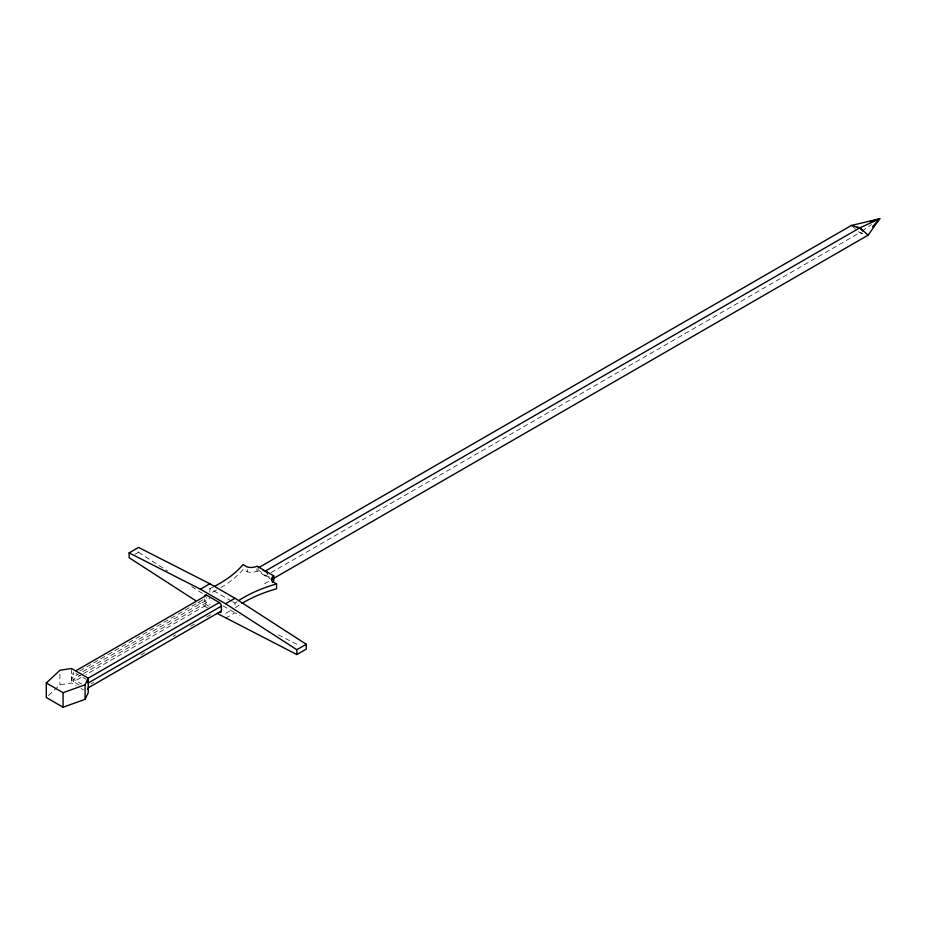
<?xml version="1.0" encoding="UTF-8"?>
<svg xmlns="http://www.w3.org/2000/svg" width="926" height="926" viewBox="0 0 926 926"><rect width="100%" height="100%" fill="white"/><g stroke="black" fill="none" stroke-linecap="round" stroke-linejoin="round"><path stroke-width="0.69" stroke-dasharray="4.63 3.47" d="M48.395 695.576L59.924 684.812L71.464 683.006L76.256 685.772M862.129 231.072L871.493 224.52M264.535 583.843L269.13 581.065M135.011 554.315L138.553 552.266L138.553 549.847M79.775 670.933L206.695 597.664M79.277 685.09L73.559 681.791A2.963 1.713 60 0 1 71.464 678.156L77.68 674.568M82.657 671.697L209.832 598.265M82.264 674.336L73.559 679.371L73.559 681.791L81.025 677.485M83.514 673.619L206.695 602.502L206.695 604.921L86.002 674.603M258.053 569.525L265.392 575.879L859.779 232.704L862.303 233.19M91.107 683.758L93.595 682.323M140.879 655.029L144.618 652.865M173.231 636.347L175.72 634.912M190.652 626.289L194.391 624.136M206.822 616.947L210.561 614.795M225.562 613.406L231.454 609.991M225.562 618.244L234.996 612.792L240.089 615.385M862.557 233.514L859.779 232.704L856.643 229.984M265.392 575.879L269.559 577.072M278.275 634.842L299.92 645.862M220.851 587.64A121.595 70.202 0 0 0 243.04 569.421L247.23 571.84A8.971 5.174 0 0 0 257.011 571.029L270.184 578.646M209.832 592.212L209.832 588.589L231.396 601.032M232.6 601.726L234.996 603.115L234.996 607.954A121.595 70.202 0 0 1 240.841 604.053M223.016 605.882L234.996 612.792M204.588 598.879L204.588 601.298L210.121 604.481M208.975 606.252L206.695 604.921A2.963 1.713 60 0 1 204.588 601.298M207.586 607.861L197.979 602.155M75.839 673.433L86.141 679.371M71.464 678.156L81.557 683.99M81.048 688.539L83.444 689.916M138.553 552.266L167.548 570.983M191.717 586.575L202.586 593.589M852.441 226.349L855.589 229.081M257.011 568.61L257.011 571.029M247.23 569.421L247.23 571.84M73.559 672.102L73.559 674.533L71.464 673.318A2.963 1.713 60 0 1 73.015 671.871M71.464 668.479L71.464 683.006M59.924 674.255L59.924 684.812M213.269 586.934A121.595 70.202 0 0 1 209.832 588.589M234.996 603.115A121.595 70.202 0 0 1 236.894 601.784M216.591 590.047A121.595 70.202 0 0 1 210.989 592.883"/><path stroke-width="1.39" d="M85.088 699.338L85.088 684.812L88.236 678.156L71.464 668.479L59.924 670.297L46.3 683.006L46.3 697.533L63.072 707.209L85.088 699.338L88.236 692.683L88.236 678.156M271.434 579.664L868.16 235.123L879.7 218.791L851.399 225.446L258.261 567.893M872.431 226.858L879.7 218.791L870.046 221.684M877.362 220.423L879.7 218.791L859.779 227.865L265.392 571.029L262.996 570.347M195.571 600.604L129.119 557.718L129.119 552.88L138.553 547.428L209.832 583.739L234.996 598.265L306.275 644.264L306.275 649.114L296.841 654.555L217.17 613.406M129.119 552.88L200.398 589.191L209.832 583.739M76.048 670.667L206.695 595.244L219.265 602.502A2.963 1.713 60 0 1 221.372 606.136L221.372 610.975A2.963 1.713 60 0 1 219.809 612.422M87.38 678.654L219.265 602.502M221.372 606.136L88.236 683.006A2.963 1.713 60 0 0 87.414 680.61M200.398 589.191L225.562 603.717L234.996 598.265M221.372 610.975L88.236 687.844A2.963 1.713 60 0 1 87.414 689.291M296.841 654.555L296.841 649.716L306.275 644.264M46.3 683.006L63.072 692.683L85.088 684.812M857.268 227.379L859.779 227.865L868.16 235.123M851.399 225.446L859.779 227.865L863.379 231.326M272.36 581.979A8.971 5.174 0 0 1 273.783 580.718L273.783 575.879L257.011 566.191A8.971 5.174 0 0 1 247.23 567.001L243.04 564.571A121.595 70.202 0 0 1 214.392 586.366M241.871 603.428A121.595 70.202 0 0 1 276.585 588.786L276.585 583.947L272.383 581.528A8.971 5.174 0 0 1 273.783 575.879M225.562 603.717L296.841 649.716M63.072 692.683L63.072 707.209M238.839 600.476A121.595 70.202 0 0 1 276.585 583.947M204.669 595.869A2.963 1.713 60 0 1 206.695 595.244M267.487 572.847L265.392 571.029L267.475 572.847"/></g></svg>
